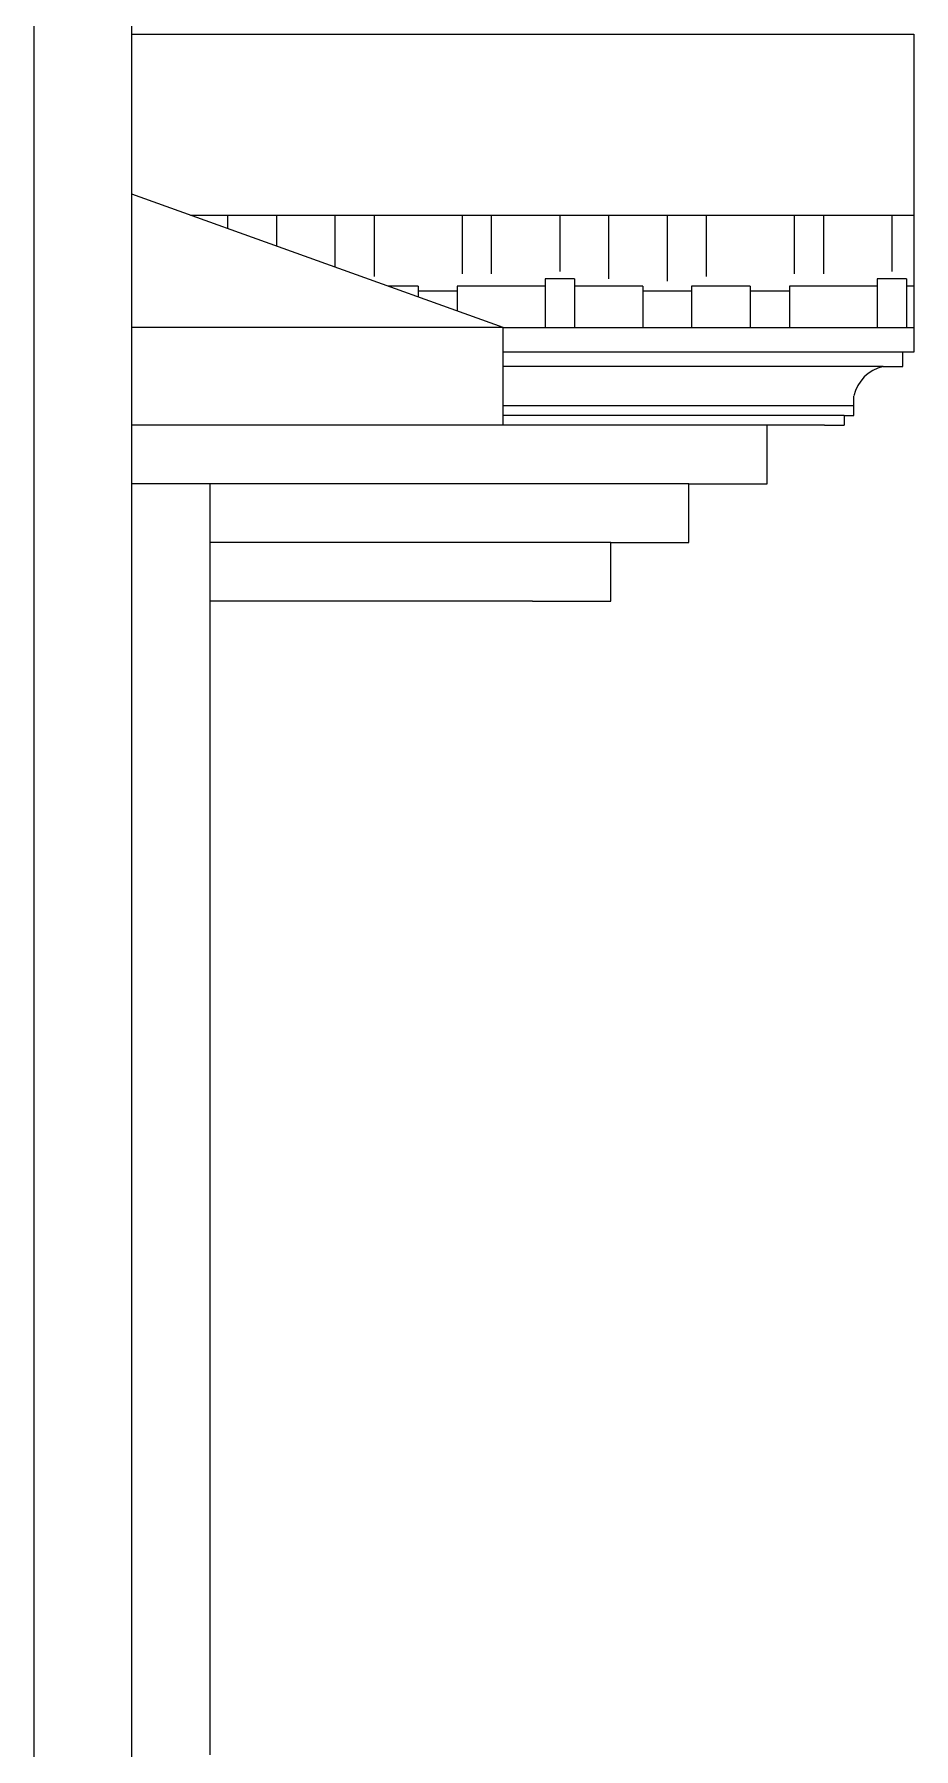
# Model space of a CAD drawing. Header units: inches. Extents: x 1397 to 20304, y -27267 to -746.
# Drawn here: x 17724.1 to 17769.1, y -21997.1 to -21909.4 of the extents above; entities that cross this region are included whole.
import ezdxf

# ---------------------------------------------------------------- set-up
doc = ezdxf.new("R2010")
doc.units = ezdxf.units.IN
doc.header["$LTSCALE"] = 17
doc.header["$MEASUREMENT"] = 0
doc.layers.add('25 BOT BAR', color=12, linetype='Continuous', lineweight=25)

# ---------------------------------------------------------------- blocks, each defined once
blk = doc.blocks.new('A$C261f3448')
blk.add_line((0, 0), (40, 0))

msp = doc.modelspace()

# ---------------------------------------------------------------- hatches: boundary and pattern name
at = {"layer": '25 BOT BAR'}
h = msp.add_hatch(dxfattribs=at)
h.set_pattern_fill('AR-RSHKE', color=8, scale=0.5, angle=180)
h.set_pattern_definition([(180, (0, -832.328), (-12.75, -6), [3, -2.5, 3.5, -1.5, 4.5, -2]), (180, (-3, -832.578), (-12.75, -6), [2.5, -9.5, 2, -3]), (180, (-9, -831.953), (-12.75, -6), [1.5, -15.5]), (270, (0, -832.328), (4.25, -6), [5.75, -18.25]), (270, (-3, -832.328), (4.25, -6), [5.625, -18.375]), (270, (-5.5, -832.328), (4.25, -6), [5.25, -18.75]), (270, (-9, -831.953), (4.25, -6), [5.75, -18.25]), (270, (-10.5, -831.953), (4.25, -6), [5.75, -18.25]), (270, (-15, -832.328), (4.25, -6), [5.5, -18.5])])
h.paths.add_polyline_path([(17769.12, -21918.689), (17732.12, -21918.689), (17748.12, -21924.439), (17769.12, -21924.439)])

# ---------------------------------------------------------------- linework, layer by layer
for p, q in [((17729.12, -22221.439), (17729.12, -21718.599)), ((17724.12, -21924.439), (17724.12, -21812.439)), ((17769.12, -21909.439), (17769.12, -21924.439)), ((17748.12, -21924.439), (17729.12, -21917.611)), ((17732.12, -21918.689), (17769.12, -21918.689)), ((17724.12, -22036.439), (17724.12, -21924.439)), ((17748.12, -21924.439), (17729.12, -21924.439)), ((17748.12, -21929.439), (17748.12, -21924.439)), ((17748.12, -21924.439), (17769.12, -21924.439)), ((17769.12, -21924.439), (17769.12, -21925.69)), ((17769.12, -21925.69), (17748.12, -21925.69)), ((17768.561, -21926.439), (17768.561, -21925.69)), ((17767.561, -21926.439), (17748.12, -21926.439)), ((17767.561, -21926.439), (17768.561, -21926.439)), ((17766.061, -21928.44), (17766.061, -21927.94)), ((17766.061, -21928.44), (17748.12, -21928.44)), ((17766.061, -21928.94), (17766.061, -21928.44)), ((17748.12, -21929.439), (17729.12, -21929.439)), ((17765.561, -21928.94), (17748.12, -21928.94)), ((17761.62, -21929.44), (17748.12, -21929.439)), ((17761.62, -21932.439), (17761.62, -21929.44)), ((17764.561, -21929.44), (17761.62, -21929.44)), ((17764.561, -21929.44), (17764.561, -21929.439)), ((17764.561, -21929.439), (17765.561, -21929.439)), ((17765.561, -21928.94), (17765.561, -21929.439)), ((17765.561, -21928.94), (17766.061, -21928.94)), ((17757.62, -21932.439), (17729.12, -21932.439)), ((17733.12, -21997.439), (17733.12, -21932.439)), ((17757.62, -21935.439), (17757.62, -21932.439)), ((17757.62, -21932.439), (17761.62, -21932.439)), ((17753.62, -21935.439), (17733.12, -21935.439)), ((17753.62, -21938.439), (17753.62, -21935.439)), ((17753.62, -21935.439), (17757.62, -21935.439)), ((17749.62, -21938.439), (17733.12, -21938.439)), ((17749.62, -21938.439), (17753.62, -21938.439)), ((17729.12, -21996.815), (17729.12, -21977.407))]:
    msp.add_line(p, q, dxfattribs=at)
msp.add_arc((17767.957, -21928.335), 1.937, 101.79587, 168.20438, dxfattribs=at)

# ---------------------------------------------------------------- block references
msp.add_blockref('A$C261f3448', (17729.12, -21909.439), dxfattribs=at)

doc.saveas('drawing.dxf')
